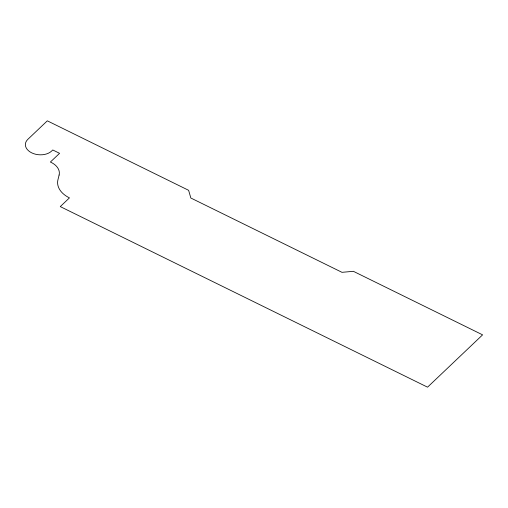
<?xml version="1.0" encoding="UTF-8"?>
<svg xmlns="http://www.w3.org/2000/svg" width="508" height="508" viewBox="0 0 508 508"><rect width="100%" height="100%" fill="white"/><g stroke="black" fill="none" stroke-linecap="round" stroke-linejoin="round"><path stroke-width="0.76" d="M59.118 175.025L57.944 179.743A26.568 17.71 4.2 0 0 69.45 197.872L60.274 206.591L427.546 387.172L482.6 334.848L353.377 271.31L341.986 272.326L190.837 198.012L188.62 190.309L47.32 120.828L27.819 139.363A14.376 9.582 4.2 0 0 31.693 152.844A14.376 9.582 4.2 0 0 51.626 151.067L52.768 149.974L59.576 153.321L50.394 162.039A18.58 12.383 4.2 0 1 59.118 175.025"/></g></svg>
